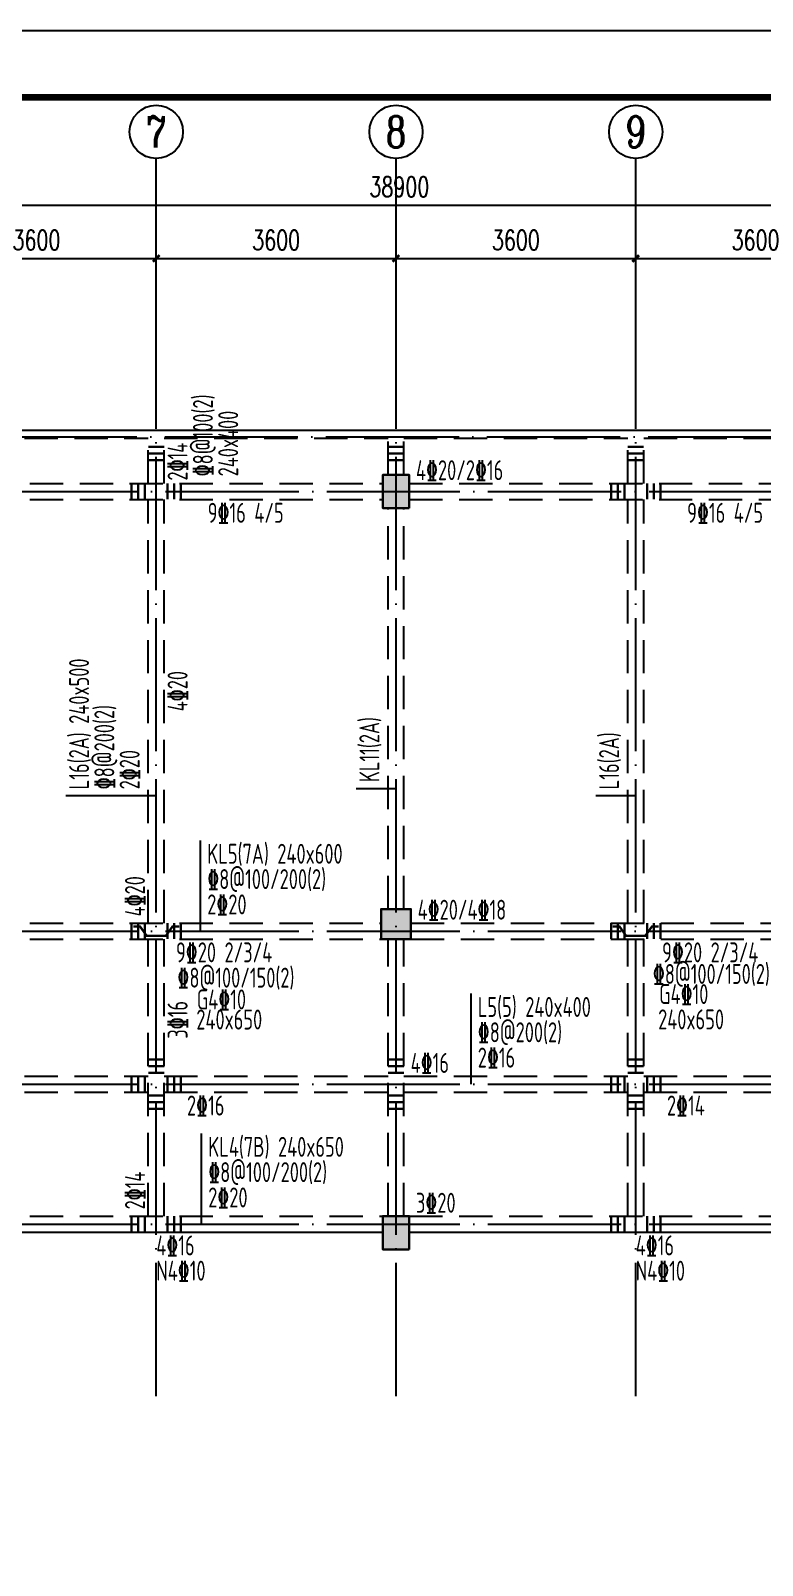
# Model space of a CAD drawing. Extents: x 1051052 to 1482120, y -981644 to -673261.
# Drawn here: x 1248317 to 1259304, y -962686 to -939644 of the extents above; entities that cross this region are included whole.
import ezdxf
from ezdxf.enums import TextEntityAlignment as Align

# ---------------------------------------------------------------- set-up
doc = ezdxf.new("R2010")
doc.units = 0
doc.header["$LTSCALE"] = 1000
doc.header["$MEASUREMENT"] = 0
doc.linetypes.add('DOTE', pattern=[2.42, 2, -0.2, 0.02, -0.2])
doc.linetypes.add('线型3', pattern=[750, 500, -250])
for name, color, linetype in [('AXIS', 3, 'Continuous'), ('AXIS_TEXT', 7, 'Continuous'), ('DOTE', 1, 'DOTE'), ('TK', 142, 'Continuous'), ('填充', 8, 'Continuous')]:
    doc.layers.add(name, color=color, linetype=linetype)
for name, color, linetype, lineweight in [('BEAM', 4, 'Continuous', 25), ('BEAM-DASH', 4, '线型3', 25), ('BEAM-JZ-H', 2, 'Continuous', 25), ('BEAM-JZ-NUM-H', 6, 'Continuous', 25), ('BEAM-JZ-NUM-V', 6, 'Continuous', 25), ('BEAM-JZ-V', 2, 'Continuous', 25), ('BEAM-REINDJ', 1, 'Continuous', 50), ('BEAM-REINGJ', 1, 'Continuous', 50), ('BEAM-YW-H', 7, 'Continuous', 25), ('BEAM-YW-V', 7, 'Continuous', 25), ('COLU', 2, 'Continuous', 30)]:
    doc.layers.add(name, color=color, linetype=linetype, lineweight=lineweight)
doc.layers.add('COLU-HATCH', color=7, linetype='Continuous', lineweight=25, true_color=0x5b5b5b)
doc.styles.add('_TCH_AXIS', font='COMPLEX', dxfattribs={"bigfont": 'GBCBIG'})
doc.styles.add('_TCH_DIM_T3', font='SIMPLEX', dxfattribs={"width": 0.705882, "bigfont": 'GBCBIG'})
doc.styles.add('COMPLEX', font='COMPLEX')
doc.styles.add('TSSD_Dimension', font='Tssdeng.shx', dxfattribs={"width": 0.7, "bigfont": 'Hztxt.shx'})
doc.dimstyles.new('_TCH_ARCH&&100', dxfattribs={"dimtxt": 297.5, "dimasz": 100, "dimexe": 250, "dimexo": 300, "dimgap": 126.25, "dimtad": 1, "dimdec": 0, "dimzin": 0, "dimdsep": 46, "dimtxsty": '_TCH_DIM_T3', "dimblk": 'ARCHTICK', "dimcen": 0.09, "dimclrt": 7, "dimazin": 2, "dimtfac": 1, "dimtdec": 0, "dimtix": 1, "dimtmove": 2, "dimatfit": 3, "dimfxl": 0, "dimtolj": 1, "dimtzin": 0, "dimarcsym": 0})

# ---------------------------------------------------------------- blocks, each defined once
blk = doc.blocks.new('_ArchTick')
at = {"color": 0, "linetype": 'ByBlock', "const_width": 0.4}
blk.add_lwpolyline([(-0.5, -0.5), (0.5, 0.5)], dxfattribs=at)
blk = doc.blocks.new('*D800')
at = {"layer": 'AXIS', "color": 0, "lineweight": -2, "transparency": 16777216}
for p, q in [((1246603, -944563), (1246603, -942813)), ((1250203, -944563), (1250203, -942813)), ((1246603, -943063), (1250203, -943063))]:
    blk.add_line(p, q, dxfattribs=at)
at = {"layer": 'Defpoints', "color": 0, "transparency": 16777216}
for p in [(1250203, -943063), (1246603, -945563), (1250203, -945563)]:
    blk.add_point(p, dxfattribs=at)
at = {"layer": 'AXIS', "color": 0, "lineweight": -2, "transparency": 16777216, "xscale": 100, "yscale": 100, "zscale": 100, "rotation": 180}
blk.add_blockref('_ArchTick', (1246603, -943063), dxfattribs=at)
at = {"layer": 'AXIS', "color": 0, "lineweight": -2, "transparency": 16777216, "xscale": 100, "yscale": 100, "zscale": 100}
blk.add_blockref('_ArchTick', (1250203, -943063), dxfattribs=at)
at = {"layer": 'AXIS', "color": 7, "transparency": 16777216, "insert": (1248403, -942788), "char_height": 297.5, "attachment_point": 5, "style": '_TCH_DIM_T3'}
blk.add_mtext('\\A1;3600', dxfattribs=at)
blk = doc.blocks.new('*D801')
at = {"layer": 'AXIS', "color": 0, "lineweight": -2, "transparency": 16777216}
for p, q in [((1250203, -944563), (1250203, -942813)), ((1253803, -944563), (1253803, -942813)), ((1250203, -943063), (1253803, -943063))]:
    blk.add_line(p, q, dxfattribs=at)
at = {"layer": 'Defpoints', "color": 0, "transparency": 16777216}
for p in [(1253803, -943063), (1250203, -945563), (1253803, -945563)]:
    blk.add_point(p, dxfattribs=at)
at = {"layer": 'AXIS', "color": 0, "lineweight": -2, "transparency": 16777216, "xscale": 100, "yscale": 100, "zscale": 100, "rotation": 180}
blk.add_blockref('_ArchTick', (1250203, -943063), dxfattribs=at)
at = {"layer": 'AXIS', "color": 0, "lineweight": -2, "transparency": 16777216, "xscale": 100, "yscale": 100, "zscale": 100}
blk.add_blockref('_ArchTick', (1253803, -943063), dxfattribs=at)
at = {"layer": 'AXIS', "color": 7, "transparency": 16777216, "insert": (1252003, -942788), "char_height": 297.5, "attachment_point": 5, "style": '_TCH_DIM_T3'}
blk.add_mtext('\\A1;3600', dxfattribs=at)
blk = doc.blocks.new('*D802')
at = {"layer": 'AXIS', "color": 0, "lineweight": -2, "transparency": 16777216}
for p, q in [((1253803, -944563), (1253803, -942813)), ((1257403, -944563), (1257403, -942813)), ((1253803, -943063), (1257403, -943063))]:
    blk.add_line(p, q, dxfattribs=at)
at = {"layer": 'Defpoints', "color": 0, "transparency": 16777216}
for p in [(1257403, -943063), (1253803, -945563), (1257403, -945563)]:
    blk.add_point(p, dxfattribs=at)
at = {"layer": 'AXIS', "color": 0, "lineweight": -2, "transparency": 16777216, "xscale": 100, "yscale": 100, "zscale": 100, "rotation": 180}
blk.add_blockref('_ArchTick', (1253803, -943063), dxfattribs=at)
at = {"layer": 'AXIS', "color": 0, "lineweight": -2, "transparency": 16777216, "xscale": 100, "yscale": 100, "zscale": 100}
blk.add_blockref('_ArchTick', (1257403, -943063), dxfattribs=at)
at = {"layer": 'AXIS', "color": 7, "transparency": 16777216, "insert": (1255603, -942788), "char_height": 297.5, "attachment_point": 5, "style": '_TCH_DIM_T3'}
blk.add_mtext('\\A1;3600', dxfattribs=at)
blk = doc.blocks.new('*D803')
at = {"layer": 'AXIS', "color": 0, "lineweight": -2, "transparency": 16777216}
for p, q in [((1257403, -944563), (1257403, -942813)), ((1261003, -944563), (1261003, -942813)), ((1257403, -943063), (1261003, -943063))]:
    blk.add_line(p, q, dxfattribs=at)
at = {"layer": 'Defpoints', "color": 0, "transparency": 16777216}
for p in [(1261003, -943063), (1257403, -945563), (1261003, -945563)]:
    blk.add_point(p, dxfattribs=at)
at = {"layer": 'AXIS', "color": 0, "lineweight": -2, "transparency": 16777216, "xscale": 100, "yscale": 100, "zscale": 100, "rotation": 180}
blk.add_blockref('_ArchTick', (1257403, -943063), dxfattribs=at)
at = {"layer": 'AXIS', "color": 0, "lineweight": -2, "transparency": 16777216, "xscale": 100, "yscale": 100, "zscale": 100}
blk.add_blockref('_ArchTick', (1261003, -943063), dxfattribs=at)
at = {"layer": 'AXIS', "color": 7, "transparency": 16777216, "insert": (1259203, -942788), "char_height": 297.5, "attachment_point": 5, "style": '_TCH_DIM_T3'}
blk.add_mtext('\\A1;3600', dxfattribs=at)
blk = doc.blocks.new('*D807')
at = {"layer": 'AXIS', "color": 0, "lineweight": -2, "transparency": 16777216}
for p, q in [((1234403, -943763), (1234403, -942013)), ((1273303, -943763), (1273303, -942013)), ((1234403, -942263), (1273303, -942263))]:
    blk.add_line(p, q, dxfattribs=at)
at = {"layer": 'Defpoints', "color": 0, "transparency": 16777216}
for p in [(1273303, -942263), (1234403, -945563), (1273303, -945563)]:
    blk.add_point(p, dxfattribs=at)
at = {"layer": 'AXIS', "color": 0, "lineweight": -2, "transparency": 16777216, "xscale": 100, "yscale": 100, "zscale": 100, "rotation": 180}
blk.add_blockref('_ArchTick', (1234403, -942263), dxfattribs=at)
at = {"layer": 'AXIS', "color": 0, "lineweight": -2, "transparency": 16777216, "xscale": 100, "yscale": 100, "zscale": 100}
blk.add_blockref('_ArchTick', (1273303, -942263), dxfattribs=at)
at = {"layer": 'AXIS', "color": 7, "transparency": 16777216, "insert": (1253853, -941988), "char_height": 297.5, "attachment_point": 5, "style": '_TCH_DIM_T3'}
blk.add_mtext('\\A1;38900', dxfattribs=at)
blk = doc.blocks.new('_AXISO')
blk.add_circle((0, 0), 0.5)
at = {"layer": 'AXIS_TEXT', "style": 'COMPLEX', "width": 1.041667}
blk.add_attdef('A', text='', height=0.56, dxfattribs=at).set_placement((-0.25, -0.28), (0.25, -0.28), align=Align.FIT)
blk = doc.blocks.new('A2K')
at = {"layer": 'TK'}
blk.add_lwpolyline([(0, 0), (59400, 0), (59400, 42000), (0, 42000)], close=True, dxfattribs=at)
at = {"layer": 'TK', "const_width": 100}
blk.add_lwpolyline([(2500, 1000), (58400, 1000), (58400, 41000), (2500, 41000)], close=True, dxfattribs=at)

msp = doc.modelspace()

# ---------------------------------------------------------------- hatches: boundary and pattern name
at = {"layer": 'COLU-HATCH', "transparency": 33554687}
for points in [[(1254002.984, -946812.74), (1254002.984, -946312.74), (1253602.984, -946312.74), (1253602.984, -946812.74)], [(1254027.984, -953282.74), (1254027.984, -952832.74), (1253577.984, -952832.74), (1253577.984, -953282.74)], [(1254002.984, -957942.74), (1254002.984, -957442.74), (1253602.984, -957442.74), (1253602.984, -957942.74)]]:
    msp.add_hatch(color=256, dxfattribs=at).paths.add_polyline_path(points, flags=0)

# ---------------------------------------------------------------- linework, layer by layer
at = {"layer": 'AXIS'}
for p, q in [((1250202.984, -945562.74), (1250202.984, -941562.74)), ((1253802.984, -945562.74), (1253802.984, -941562.74)), ((1257402.984, -945562.74), (1257402.984, -941562.74))]:
    msp.add_line(p, q, dxfattribs=at)
at = {"layer": 'BEAM'}
for p, q in [((1246602.984, -945642.74), (1250202.984, -945642.74)), ((1250202.984, -945642.74), (1253802.984, -945642.74)), ((1253802.984, -945642.74), (1257402.984, -945642.74)), ((1257402.984, -945642.74), (1261002.984, -945642.74)), ((1246802.984, -957682.74), (1253602.984, -957682.74)), ((1254002.984, -957682.74), (1260802.984, -957682.74))]:
    msp.add_line(p, q, dxfattribs=at)
at = {"layer": 'BEAM-DASH', "ltscale": 0.001}
for p, q in [((1246722.984, -945762.74), (1250082.984, -945762.74)), ((1250082.984, -946442.74), (1250082.984, -945762.74)), ((1250322.984, -946442.74), (1250322.984, -945762.74)), ((1250322.984, -945762.74), (1253682.984, -945762.74)), ((1253682.984, -946312.74), (1253682.984, -945762.74)), ((1253922.984, -946312.74), (1253922.984, -945762.74)), ((1253922.984, -945762.74), (1257282.984, -945762.74)), ((1257282.984, -946442.74), (1257282.984, -945762.74)), ((1257522.984, -946442.74), (1257522.984, -945762.74)), ((1257522.984, -945762.74), (1260882.984, -945762.74)), ((1246802.984, -946442.74), (1253602.984, -946442.74)), ((1254002.984, -946442.74), (1260802.984, -946442.74)), ((1246802.984, -946682.74), (1253602.984, -946682.74)), ((1250082.984, -953042.74), (1250082.984, -946682.74)), ((1250322.984, -953042.74), (1250322.984, -946682.74)), ((1254002.984, -946682.74), (1260802.984, -946682.74)), ((1257282.984, -953042.74), (1257282.984, -946682.74)), ((1257522.984, -953042.74), (1257522.984, -946682.74)), ((1253682.984, -952832.74), (1253682.984, -946812.74)), ((1253922.984, -952832.74), (1253922.984, -946812.74)), ((1246802.984, -953042.74), (1253577.984, -953042.74)), ((1254027.984, -953042.74), (1260802.984, -953042.74)), ((1246802.984, -953282.74), (1253577.984, -953282.74)), ((1250082.984, -957442.74), (1250082.984, -953282.74)), ((1250322.984, -957442.74), (1250322.984, -953282.74)), ((1253682.984, -957442.74), (1253682.984, -953282.74)), ((1253922.984, -957442.74), (1253922.984, -953282.74)), ((1254027.984, -953282.74), (1260802.984, -953282.74)), ((1257282.984, -957442.74), (1257282.984, -953282.74)), ((1257522.984, -957442.74), (1257522.984, -953282.74)), ((1246722.984, -955342.74), (1250082.984, -955342.74)), ((1250322.984, -955342.74), (1253682.984, -955342.74)), ((1253922.984, -955342.74), (1257282.984, -955342.74)), ((1257522.984, -955342.74), (1260882.984, -955342.74)), ((1246722.984, -955582.74), (1250082.984, -955582.74)), ((1250322.984, -955582.74), (1253682.984, -955582.74)), ((1253922.984, -955582.74), (1257282.984, -955582.74)), ((1257522.984, -955582.74), (1260882.984, -955582.74)), ((1246802.984, -957442.74), (1253602.984, -957442.74)), ((1254002.984, -957442.74), (1260802.984, -957442.74))]:
    msp.add_line(p, q, dxfattribs=at)
at = {"layer": 'BEAM-JZ-H'}
for p, q in [((1250867.984, -953162.74), (1250867.984, -951802.74)), ((1254930.984, -955462.74), (1254930.984, -954102.74)), ((1250882.984, -957562.74), (1250882.984, -956202.74))]:
    msp.add_line(p, q, dxfattribs=at)
at = {"layer": 'BEAM-JZ-V'}
for p, q in [((1250202.984, -951134.74), (1248842.984, -951134.74)), ((1253802.984, -951026.74), (1253202.984, -951026.74)), ((1257402.984, -951134.74), (1256802.984, -951134.74))]:
    msp.add_line(p, q, dxfattribs=at)
at = {"layer": 'BEAM-REINDJ', "const_width": 35}
for points in [[(1249857.984, -953092.74), (1249957.984, -953092.74), (1250057.984, -953232.74), (1250347.984, -953232.74), (1250447.984, -953092.74), (1250547.984, -953092.74)], [(1257057.984, -953092.74), (1257157.984, -953092.74), (1257257.984, -953232.74), (1257547.984, -953232.74), (1257647.984, -953092.74), (1257747.984, -953092.74)]]:
    msp.add_lwpolyline(points, dxfattribs=at)
at = {"layer": 'BEAM-REINGJ', "const_width": 35}
for points in [[(1250082.984, -945892.74), (1250322.984, -945892.74)], [(1253682.984, -945892.74), (1253922.984, -945892.74)], [(1257282.984, -945892.74), (1257522.984, -945892.74)], [(1250082.984, -945992.74), (1250322.984, -945992.74)], [(1250082.984, -946092.74), (1250322.984, -946092.74)], [(1253682.984, -945992.74), (1253922.984, -945992.74)], [(1253682.984, -946092.74), (1253922.984, -946092.74)], [(1257282.984, -945992.74), (1257522.984, -945992.74)], [(1257282.984, -946092.74), (1257522.984, -946092.74)], [(1249832.984, -946442.74), (1249832.984, -946682.74)], [(1249932.984, -946442.74), (1249932.984, -946682.74)], [(1250032.984, -946442.74), (1250032.984, -946682.74)], [(1250372.984, -946442.74), (1250372.984, -946682.74)], [(1250472.984, -946442.74), (1250472.984, -946682.74)], [(1250572.984, -946442.74), (1250572.984, -946682.74)], [(1257032.984, -946442.74), (1257032.984, -946682.74)], [(1257132.984, -946442.74), (1257132.984, -946682.74)], [(1257232.984, -946442.74), (1257232.984, -946682.74)], [(1257572.984, -946442.74), (1257572.984, -946682.74)], [(1257672.984, -946442.74), (1257672.984, -946682.74)], [(1257772.984, -946442.74), (1257772.984, -946682.74)], [(1249832.984, -953042.74), (1249832.984, -953282.74)], [(1249932.984, -953042.74), (1249932.984, -953282.74)], [(1250032.984, -953042.74), (1250032.984, -953282.74)], [(1250372.984, -953042.74), (1250372.984, -953282.74)], [(1250472.984, -953042.74), (1250472.984, -953282.74)], [(1250572.984, -953042.74), (1250572.984, -953282.74)], [(1257032.984, -953042.74), (1257032.984, -953282.74)], [(1257132.984, -953042.74), (1257132.984, -953282.74)], [(1257232.984, -953042.74), (1257232.984, -953282.74)], [(1257572.984, -953042.74), (1257572.984, -953282.74)], [(1257672.984, -953042.74), (1257672.984, -953282.74)], [(1257772.984, -953042.74), (1257772.984, -953282.74)], [(1250082.984, -955092.74), (1250322.984, -955092.74)], [(1253682.984, -955092.74), (1253922.984, -955092.74)], [(1257282.984, -955092.74), (1257522.984, -955092.74)], [(1250082.984, -955192.74), (1250322.984, -955192.74)], [(1250082.984, -955292.74), (1250322.984, -955292.74)], [(1253682.984, -955192.74), (1253922.984, -955192.74)], [(1253682.984, -955292.74), (1253922.984, -955292.74)], [(1257282.984, -955192.74), (1257522.984, -955192.74)], [(1257282.984, -955292.74), (1257522.984, -955292.74)], [(1249832.984, -955342.74), (1249832.984, -955582.74)], [(1249932.984, -955342.74), (1249932.984, -955582.74)], [(1250032.984, -955342.74), (1250032.984, -955582.74)], [(1250372.984, -955342.74), (1250372.984, -955582.74)], [(1250472.984, -955342.74), (1250472.984, -955582.74)], [(1250572.984, -955342.74), (1250572.984, -955582.74)], [(1257032.984, -955342.74), (1257032.984, -955582.74)], [(1257132.984, -955342.74), (1257132.984, -955582.74)], [(1257232.984, -955342.74), (1257232.984, -955582.74)], [(1257572.984, -955342.74), (1257572.984, -955582.74)], [(1257672.984, -955342.74), (1257672.984, -955582.74)], [(1257772.984, -955342.74), (1257772.984, -955582.74)], [(1250082.984, -955632.74), (1250322.984, -955632.74)], [(1250082.984, -955732.74), (1250322.984, -955732.74)], [(1253682.984, -955632.74), (1253922.984, -955632.74)], [(1253682.984, -955732.74), (1253922.984, -955732.74)], [(1257282.984, -955632.74), (1257522.984, -955632.74)], [(1257282.984, -955732.74), (1257522.984, -955732.74)], [(1250082.984, -955832.74), (1250322.984, -955832.74)], [(1253682.984, -955832.74), (1253922.984, -955832.74)], [(1257282.984, -955832.74), (1257522.984, -955832.74)], [(1249832.984, -957442.74), (1249832.984, -957682.74)], [(1249932.984, -957442.74), (1249932.984, -957682.74)], [(1250032.984, -957442.74), (1250032.984, -957682.74)], [(1250372.984, -957442.74), (1250372.984, -957682.74)], [(1250472.984, -957442.74), (1250472.984, -957682.74)], [(1250572.984, -957442.74), (1250572.984, -957682.74)], [(1257032.984, -957442.74), (1257032.984, -957682.74)], [(1257132.984, -957442.74), (1257132.984, -957682.74)], [(1257232.984, -957442.74), (1257232.984, -957682.74)], [(1257572.984, -957442.74), (1257572.984, -957682.74)], [(1257672.984, -957442.74), (1257672.984, -957682.74)], [(1257772.984, -957442.74), (1257772.984, -957682.74)]]:
    msp.add_lwpolyline(points, dxfattribs=at)
at = {"layer": 'COLU'}
for points in [[(1254002.984, -946812.74), (1254002.984, -946312.74), (1253602.984, -946312.74), (1253602.984, -946812.74)], [(1254027.984, -953282.74), (1254027.984, -952832.74), (1253577.984, -952832.74), (1253577.984, -953282.74)], [(1254002.984, -957942.74), (1254002.984, -957442.74), (1253602.984, -957442.74), (1253602.984, -957942.74)]]:
    msp.add_lwpolyline(points, close=True, dxfattribs=at)
at = {"layer": 'DOTE'}
for p, q in [((1250202.984, -960144.094), (1250202.984, -945562.74)), ((1253802.984, -960144.094), (1253802.984, -945562.74)), ((1257402.984, -960144.094), (1257402.984, -945562.74)), ((1233389.124, -945742.74), (1266198.001, -945742.74)), ((1233402.984, -946562.74), (1274302.984, -946562.74)), ((1233402.984, -953162.74), (1274302.984, -953162.74)), ((1233402.984, -955462.74), (1264828.112, -955462.74)), ((1233402.984, -957562.74), (1274302.984, -957562.74))]:
    msp.add_line(p, q, dxfattribs=at)

# ---------------------------------------------------------------- block references
at = {"layer": 'AXIS'}
ref = msp.add_blockref('_AXISO', (1250202.984, -941162.74), dxfattribs=dict(at, xscale=800, yscale=800, zscale=800))
ref.add_attrib('A', '7', dxfattribs={"layer": 'AXIS_TEXT', "height": 465.948, "style": '_TCH_AXIS'}).set_placement((1250047.668, -941395.714), (1250358.3, -941395.714), align=Align.FIT)
ref = msp.add_blockref('_AXISO', (1253802.984, -941162.74), dxfattribs=dict(at, xscale=800, yscale=800, zscale=800))
ref.add_attrib('A', '8', dxfattribs={"layer": 'AXIS_TEXT', "height": 465.948, "style": '_TCH_AXIS'}).set_placement((1253647.668, -941395.714), (1253958.3, -941395.714), align=Align.FIT)
ref = msp.add_blockref('_AXISO', (1257402.984, -941162.74), dxfattribs=dict(at, xscale=800, yscale=800, zscale=800))
ref.add_attrib('A', '9', dxfattribs={"layer": 'AXIS_TEXT', "height": 465.948, "style": '_TCH_AXIS'}).set_placement((1257247.668, -941395.714), (1257558.3, -941395.714), align=Align.FIT)
at = {"layer": '填充'}
msp.add_blockref('A2K', (1227177.895, -981643.929), dxfattribs=at)

# ---------------------------------------------------------------- texts
at = {"layer": 'BEAM-JZ-H', "style": 'TSSD_Dimension', "width": 0.7}
for s, p in [('%%1328@100/200(2)', (1250967.984, -952532.74)), ('2%%13220', (1250967.984, -952912.74)), ('%%1328@200(2)', (1255030.984, -954832.74)), ('2%%13216', (1255030.984, -955212.74)), ('%%1328@100/200(2)', (1250982.984, -956932.74)), ('2%%13220', (1250982.984, -957312.74))]:
    msp.add_text(s, height=300, dxfattribs=at).set_placement(p)
at = {"layer": 'BEAM-JZ-NUM-H', "style": 'TSSD_Dimension', "width": 0.7}
for s, p in [('KL5(7A) 240x600', (1250967.984, -952152.74)), ('L5(5) 240x400', (1255030.984, -954452.74)), ('KL4(7B) 240x650', (1250982.984, -956552.74))]:
    msp.add_text(s, height=300, dxfattribs=at).set_placement(p)
at = {"layer": 'BEAM-JZ-NUM-V', "style": 'TSSD_Dimension', "width": 0.7}
for s, p in [('L16(2A) 240x500', (1249192.984, -951034.74)), ('KL11(2A)', (1253552.984, -950926.74)), ('L16(2A)', (1257152.984, -951034.74))]:
    msp.add_text(s, height=300, rotation=90, dxfattribs=at).set_placement(p)
at = {"layer": 'BEAM-JZ-V', "style": 'TSSD_Dimension', "width": 0.7}
for s, p in [('%%1328@200(2)', (1249572.984, -951034.74)), ('2%%13220', (1249952.984, -951034.74))]:
    msp.add_text(s, height=300, rotation=90, dxfattribs=at).set_placement(p)
at = {"layer": 'BEAM-YW-H', "style": 'TSSD_Dimension', "width": 0.7}
for s, p in [('4%%13220/2%%13216', (1254102.984, -946392.74)), ('4%%13220/4%%13218', (1254127.984, -952992.74)), ('4%%13216', (1254022.984, -955292.74)), ('3%%13220', (1254102.984, -957392.74))]:
    msp.add_text(s, height=300, dxfattribs=at).set_placement(p)
for s, p in [('9%%13216 4/5', (1250974.959, -946732.74)), ('9%%13216 4/5', (1258174.959, -946732.74)), ('9%%13220 2/3/4', (1250498.43, -953332.74)), ('9%%13220 2/3/4', (1257799.085, -953332.74)), ('%%1328@100/150(2)', (1250520.361, -953712.74)), ('%%1328@100/150(2)', (1257660.202, -953656.656)), ('G4%%13210', (1250812.613, -954040.179)), ('G4%%13210', (1257755.834, -953959.54)), ('240x650', (1250804.826, -954341.337)), ('240x650', (1257740.096, -954339.54)), ('2%%13216', (1250664.422, -955632.74)), ('2%%13214', (1257872.297, -955632.74)), ('4%%13216', (1250202.984, -957732.74)), ('4%%13216', (1257402.984, -957732.74)), ('N4%%13210', (1250202.984, -958112.74)), ('N4%%13210', (1257402.984, -958112.74))]:
    msp.add_text(s, height=300, dxfattribs=at).set_placement(p, align=Align.TOP_LEFT)
at = {"layer": 'BEAM-YW-V', "style": 'TSSD_Dimension', "width": 0.7}
for s, p in [('%%1328@100(2)', (1250752.984, -946335.752)), ('240x400', (1251132.984, -946335.752)), ('2%%13214', (1250372.984, -946399.09)), ('4%%13220', (1250372.984, -949862.74)), ('3%%13216', (1250372.984, -954778.184))]:
    msp.add_text(s, height=300, rotation=90, dxfattribs=at).set_placement(p, align=Align.TOP_LEFT)
for s, p in [('4%%13220', (1250032.984, -952942.74)), ('2%%13214', (1250032.984, -957342.74))]:
    msp.add_text(s, height=300, rotation=90, dxfattribs=at).set_placement(p)

# ---------------------------------------------------------------- dimensions: what is measured, and where the dimension line sits
at = {"layer": 'AXIS'}
for p1, p2, distance, picture, middle in [((1234402.984, -945562.74), (1273302.984, -945562.74), 3300, '*D807', (1253852.984, -941987.74)), ((1246602.984, -945562.74), (1250202.984, -945562.74), 2500, '*D800', (1248402.984, -942787.74)), ((1250202.984, -945562.74), (1253802.984, -945562.74), 2500, '*D801', (1252002.984, -942787.74)), ((1253802.984, -945562.74), (1257402.984, -945562.74), 2500, '*D802', (1255602.984, -942787.74)), ((1257402.984, -945562.74), (1261002.984, -945562.74), 2500, '*D803', (1259202.984, -942787.74))]:
    dim = msp.add_aligned_dim(p1=p1, p2=p2, distance=distance, dimstyle='_TCH_ARCH&&100', dxfattribs=at)
    dim.commit()
    dim.dimension.update_dxf_attribs({"geometry": picture, "text_midpoint": middle})

doc.saveas('drawing.dxf')
